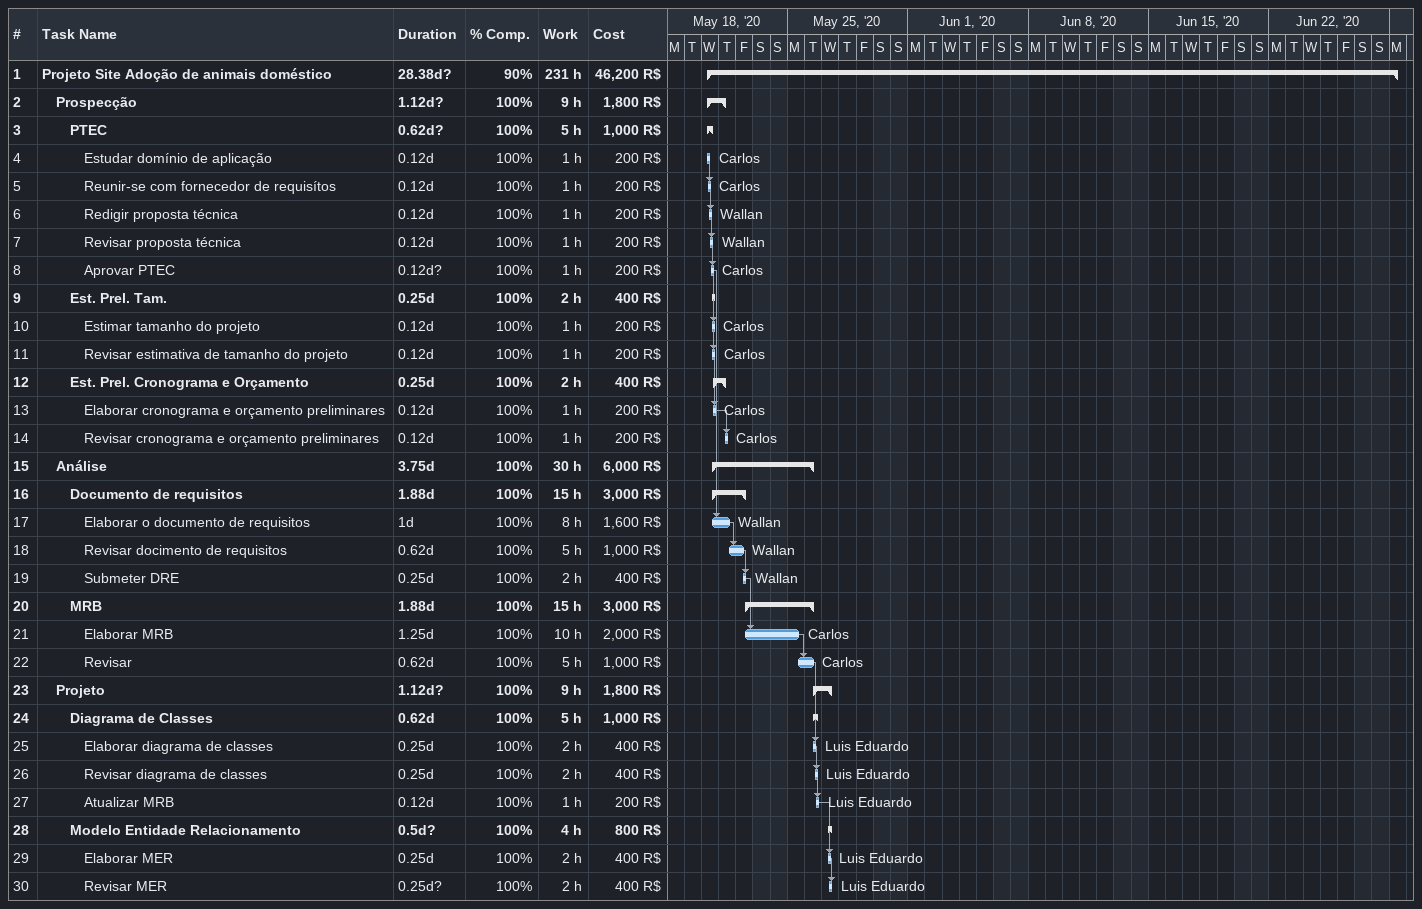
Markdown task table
| ID | Level | Task | Duration | Start | Finish | Predecessors | Resources | % complete | Work (h) | Cost (R$) |
|---|---|---|---|---|---|---|---|---|---|---|
| 1 | 1 | **Projeto Site Adoção de animais doméstico** | 28.38d? | 2020-05-20 | 2020-06-29 |  |  | 90 | 231 | 46200 |
| 2 | 2 | **Prospecção** | 1.12d? | 2020-05-20 | 2020-05-21 |  |  | 100 | 9 | 1800 |
| 3 | 3 | **PTEC** | 0.62d? | 2020-05-20 | 2020-05-20 |  |  | 100 | 5 | 1000 |
| 4 | 4 | Estudar domínio de aplicação | 0.12d | 2020-05-20 | 2020-05-20 |  | Carlos | 100 | 1 | 200 |
| 5 | 4 | Reunir-se com fornecedor de requisítos | 0.12d | 2020-05-20 | 2020-05-20 | 4 | Carlos | 100 | 1 | 200 |
| 6 | 4 | Redigir proposta técnica | 0.12d | 2020-05-20 | 2020-05-20 | 5 | Wallan | 100 | 1 | 200 |
| 7 | 4 | Revisar proposta técnica | 0.12d | 2020-05-20 | 2020-05-20 | 6 | Wallan | 100 | 1 | 200 |
| 8 | 4 | Aprovar PTEC | 0.12d? | 2020-05-20 | 2020-05-20 | 7 | Carlos | 100 | 1 | 200 |
| 9 | 3 | **Est. Prel. Tam.** | 0.25d | 2020-05-20 | 2020-05-20 |  |  | 100 | 2 | 400 |
| 10 | 4 | Estimar tamanho do projeto | 0.12d | 2020-05-20 | 2020-05-20 | 8 | Carlos | 100 | 1 | 200 |
| 11 | 4 | Revisar estimativa de tamanho do projeto | 0.12d | 2020-05-20 | 2020-05-20 | 10 | Carlos | 100 | 1 | 200 |
| 12 | 3 | **Est. Prel. Cronograma e Orçamento** | 0.25d | 2020-05-20 | 2020-05-21 |  |  | 100 | 2 | 400 |
| 13 | 4 | Elaborar cronograma e orçamento preliminares | 0.12d | 2020-05-20 | 2020-05-20 | 11 | Carlos | 100 | 1 | 200 |
| 14 | 4 | Revisar cronograma e orçamento preliminares | 0.12d | 2020-05-21 | 2020-05-21 | 13 | Carlos | 100 | 1 | 200 |
| 15 | 2 | **Análise** | 3.75d | 2020-05-20 | 2020-05-26 |  |  | 100 | 30 | 6000 |
| 16 | 3 | **Documento de requisitos** | 1.88d | 2020-05-20 | 2020-05-22 |  |  | 100 | 15 | 3000 |
| 17 | 4 | Elaborar o documento de requisitos | 1d | 2020-05-20 | 2020-05-21 | 8 | Wallan | 100 | 8 | 1600 |
| 18 | 4 | Revisar docimento de requisitos | 0.62d | 2020-05-21 | 2020-05-22 | 17 | Wallan | 100 | 5 | 1000 |
| 19 | 4 | Submeter DRE | 0.25d | 2020-05-22 | 2020-05-22 | 18 | Wallan | 100 | 2 | 400 |
| 20 | 3 | **MRB** | 1.88d | 2020-05-22 | 2020-05-26 |  |  | 100 | 15 | 3000 |
| 21 | 4 | Elaborar MRB | 1.25d | 2020-05-22 | 2020-05-25 | 19 | Carlos | 100 | 10 | 2000 |
| 22 | 4 | Revisar | 0.62d | 2020-05-25 | 2020-05-26 | 21 | Carlos | 100 | 5 | 1000 |
| 23 | 2 | **Projeto** | 1.12d? | 2020-05-26 | 2020-05-27 |  |  | 100 | 9 | 1800 |
| 24 | 3 | **Diagrama de Classes** | 0.62d | 2020-05-26 | 2020-05-26 |  |  | 100 | 5 | 1000 |
| 25 | 4 | Elaborar diagrama de classes | 0.25d | 2020-05-26 | 2020-05-26 | 22 | Luis Eduardo | 100 | 2 | 400 |
| 26 | 4 | Revisar diagrama de classes | 0.25d | 2020-05-26 | 2020-05-26 | 25 | Luis Eduardo | 100 | 2 | 400 |
| 27 | 4 | Atualizar MRB | 0.12d | 2020-05-26 | 2020-05-26 | 26 | Luis Eduardo | 100 | 1 | 200 |
| 28 | 3 | **Modelo Entidade Relacionamento** | 0.5d? | 2020-05-27 | 2020-05-27 |  |  | 100 | 4 | 800 |
| 29 | 4 | Elaborar MER | 0.25d | 2020-05-27 | 2020-05-27 | 27 | Luis Eduardo | 100 | 2 | 400 |
| 30 | 4 | Revisar MER | 0.25d? | 2020-05-27 | 2020-05-27 | 29 | Luis Eduardo | 100 | 2 | 400 |
